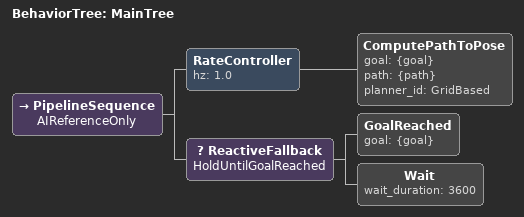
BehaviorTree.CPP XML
<root main_tree_to_execute="MainTree">
  <BehaviorTree ID="MainTree">
    <PipelineSequence name="AIReferenceOnly">
      <RateController hz="1.0">
        <ComputePathToPose goal="{goal}" path="{path}" planner_id="GridBased"/>
      </RateController>
      <ReactiveFallback name="HoldUntilGoalReached">
        <GoalReached goal="{goal}"/>
        <Wait wait_duration="3600"/>
      </ReactiveFallback>
    </PipelineSequence>
  </BehaviorTree>
</root>
